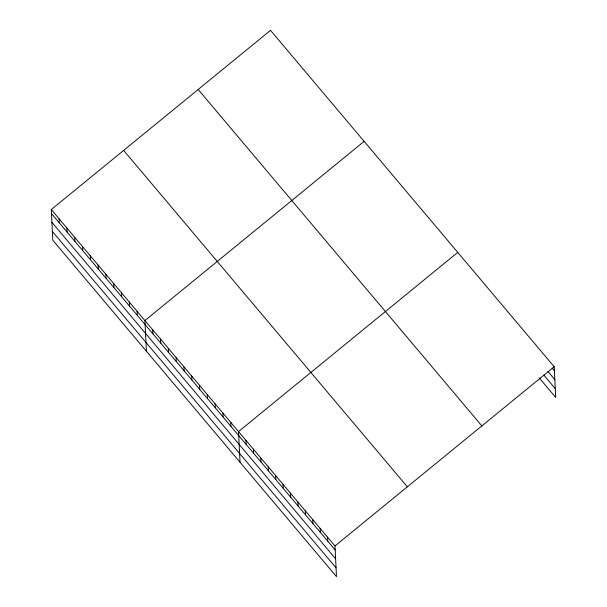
<?xml version="1.0" encoding="UTF-8"?>
<svg xmlns="http://www.w3.org/2000/svg" width="607" height="607" viewBox="0 0 607 607"><rect width="100%" height="100%" fill="white"/><g stroke="black" fill="none" stroke-linecap="round" stroke-linejoin="round"><path stroke-width="0.91" d="M51.291 209.544L334.981 545.966L336.483 576.65L52.794 240.228L51.291 209.544L270.517 30.35L554.206 366.772L555.708 397.456L539.153 377.827M364.132 141.37L144.914 320.564L146.408 351.248M457.754 252.391L238.528 431.585L240.031 462.268M334.981 545.966L554.206 366.772M552.12 368.07L554.403 370.778M547.984 371.461L554.828 379.58M543.857 375.111L555.276 388.655M198.17 89.487L481.859 425.909M123.638 150.407L407.327 486.829M51.489 213.55L335.178 549.972M51.921 222.352L335.61 558.774M52.361 231.426L336.05 567.849M327.56 537.165L327.757 541.171M320.139 528.371L320.337 532.369M312.726 519.569L312.916 523.575M305.306 510.768L305.503 514.774M297.885 501.974L298.083 505.972M290.465 493.172L290.662 497.179M283.044 484.378L283.241 488.377M275.624 475.577L275.821 479.576M268.203 466.775L268.4 470.782M260.79 457.982L260.98 461.98M253.369 449.18L253.559 453.186M245.949 440.379L246.146 444.385M230.728 422.328L230.926 426.334M222.928 413.079L223.118 417.085M215.121 403.83L215.318 407.828M207.321 394.573L207.518 398.579M199.521 385.324L199.718 389.33M191.721 376.074L191.918 380.073M183.921 366.825L184.111 370.824M176.113 357.569L176.311 361.575M168.314 348.319L168.511 352.318M160.514 339.07L160.711 343.069M152.714 329.813L152.911 333.82M137.106 311.315L137.303 315.314M129.306 302.058L129.503 306.065M121.506 292.809L121.704 296.808M113.706 283.56L113.904 287.559M105.906 274.303L106.104 278.31M98.106 265.054L98.296 269.053M90.299 255.805L90.496 259.804M82.499 246.548L82.696 250.554M74.699 237.299L74.896 241.305M66.899 228.05L67.096 232.049M59.099 218.793L59.289 222.799"/></g></svg>
